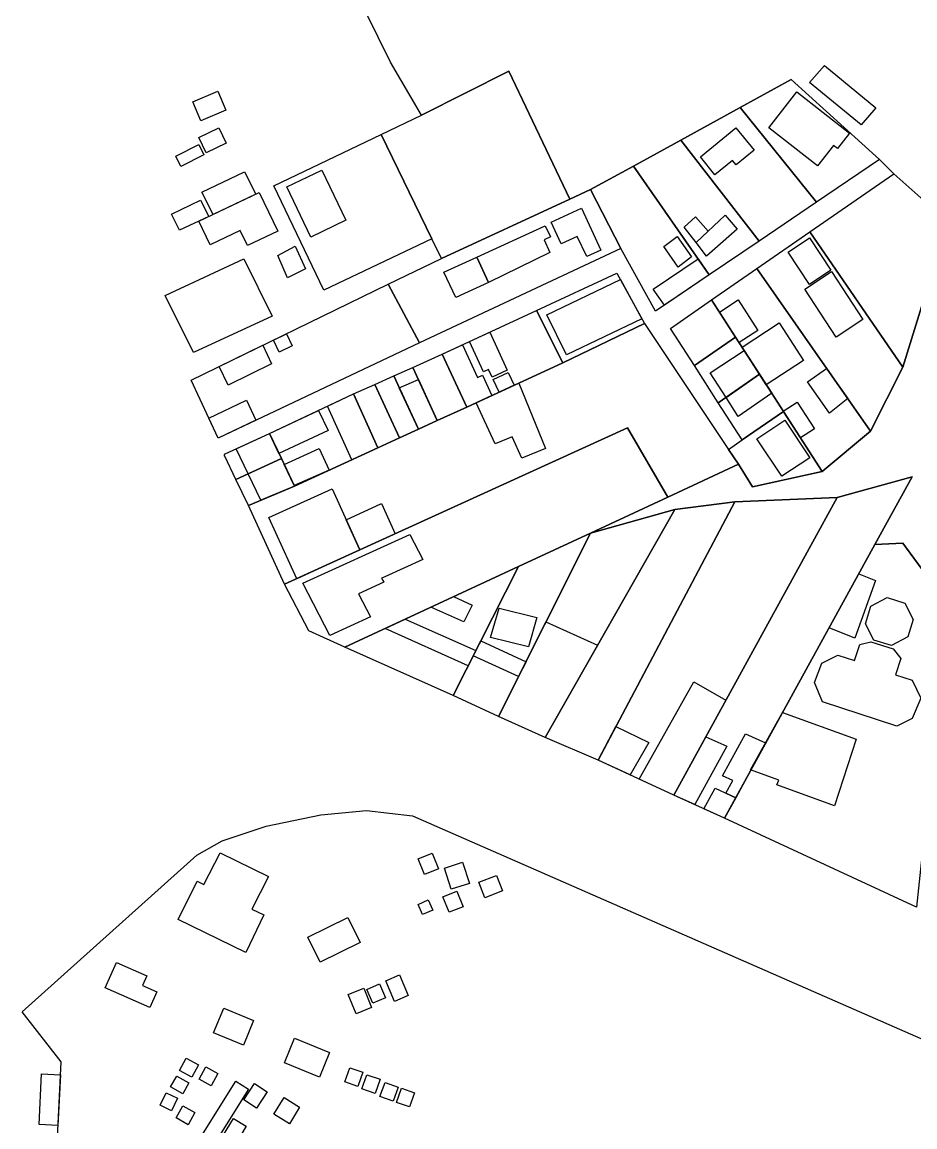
# Model space of a CAD drawing. Header units: millimetres. Extents: x 72 to 2826, y -203 to 794.
# Drawn here: x 1396.5 to 1556.9, y 320.3 to 518.8 of the extents above; entities that cross this region are included whole.
import ezdxf

# ---------------------------------------------------------------- set-up
doc = ezdxf.new("R2010")
doc.units = ezdxf.units.MM
doc.layers.add('Traza Urbana', color=7, linetype='Continuous')

msp = doc.modelspace()

# ---------------------------------------------------------------- linework, layer by layer
at = {"layer": 'Traza Urbana'}
for p, q in [((1450.2, 376.41), (1458.36, 377.16)), ((1458.36, 377.16), (1466.65, 376.2)), ((1440.37, 374.38), (1450.2, 376.41)), ((1466.65, 376.2), (1594.81, 320.06)), ((1432.44, 371.75), (1440.37, 374.38)), ((1427.88, 369.16), (1432.44, 371.75)), ((1396.49, 340.98), (1427.88, 369.16)), ((1403.51, 332.04), (1396.49, 340.98)), ((1402.71, 315.99), (1403.51, 332.04))]:
    msp.add_line(p, q, dxfattribs=at)
msp.add_lwpolyline([(1563.01, 413.93), (1554.74, 425.22), (1549.74, 424.97), (1556.43, 437.15), (1542.94, 433.41), (1524.59, 432.65), (1513.82, 431.27), (1498.64, 427.03), (1512.56, 433.5), (1525.25, 439.41), (1527.76, 435.36), (1540.28, 438.08), (1548.96, 445.36), (1554.76, 456.83), (1562.87, 482.96), (1553.14, 491.58), (1553.14, 491.58), (1550.59, 494.15), (1534.72, 508.5), (1525.51, 503.46), (1514.86, 497.63), (1506.35, 492.97), (1498.63, 488.75), (1494.92, 487), (1483.95, 510.03), (1468.24, 502.1), (1462.72, 511.63), (1458.29, 520.6)], dxfattribs=at)
for points in [[(1547.28, 500.4), (1538.02, 508), (1540.66, 511.01), (1549.94, 503.4)], [(1494.92, 487), (1471.86, 476.36), (1470.13, 479.91), (1461.01, 498.66), (1468.24, 502.1), (1483.95, 510.03)], [(1525.51, 503.46), (1534.72, 508.5), (1550.59, 494.15), (1539.28, 486.49)], [(1427.17, 504.53), (1431.69, 506.42), (1433.12, 503.01), (1428.6, 501.11)], [(1543.01, 496.13), (1542.3, 496.68), (1539.45, 493.01), (1530.67, 499.85), (1535.69, 506.28), (1545.17, 498.9)], [(1514.86, 497.63), (1525.51, 503.46), (1539.28, 486.49), (1528.93, 479.49)], [(1428.25, 498.12), (1431.87, 499.84), (1433.17, 497.08), (1429.56, 495.37)], [(1470.13, 479.91), (1450.73, 470.65), (1441.72, 489.44), (1461.01, 498.66)], [(1518.38, 494.6), (1524.76, 499.82), (1528.02, 495.84), (1524.81, 493.21), (1524.18, 493.98), (1521, 491.38)], [(1424.1, 494.72), (1428.25, 496.81), (1429.17, 494.98), (1425.02, 492.89)], [(1506.35, 492.97), (1514.86, 497.63), (1528.93, 479.49), (1519.99, 473.42)], [(1498.63, 488.75), (1506.35, 492.97), (1519.99, 473.42), (1510.31, 466.87), (1504.1, 478.18)], [(1438.51, 487.92), (1430.83, 484.29), (1428.78, 488.3), (1436.47, 491.93)], [(1448.38, 480.2), (1444.05, 489.21), (1450.36, 492.25), (1454.7, 483.24)], [(1554.76, 456.83), (1538.07, 481.16), (1553.14, 491.58), (1553.14, 491.58), (1562.87, 482.96)], [(1504.1, 478.18), (1467.88, 461.22), (1462.27, 471.73), (1471.86, 476.36), (1494.92, 487), (1498.63, 488.75)], [(1424.8, 481.44), (1423.32, 484.33), (1428.57, 486.81), (1430.04, 483.92)], [(1428.25, 483.07), (1439.1, 488.2), (1442.43, 481.24), (1437.01, 478.67), (1435.71, 481.38), (1430.29, 478.81)], [(1491.55, 482.88), (1497, 485.38), (1500.49, 477.85), (1497.95, 476.69), (1496.26, 480.31), (1493.36, 478.97)], [(1517.53, 483.83), (1519.76, 481.24), (1517.65, 479.23), (1515.46, 481.97)], [(1517.65, 479.23), (1522.86, 484.14), (1524.98, 481.6), (1519.51, 476.76)], [(1480.33, 472.05), (1478.23, 476.59), (1490.5, 482.22), (1491.43, 480.22), (1490.29, 479.7), (1491.34, 477.43)], [(1528.51, 474.56), (1538.07, 481.16), (1554.76, 456.83), (1548.96, 445.36)], [(1442.44, 476.9), (1445.57, 478.6), (1447.4, 474.48), (1444.2, 472.91)], [(1511.79, 478.52), (1514.19, 480.32), (1516.76, 476.63), (1514.37, 474.82)], [(1537.99, 471.71), (1534.16, 477.51), (1538.01, 480.05), (1541.84, 474.25)], [(1474.41, 469.34), (1472.31, 473.89), (1478.23, 476.59), (1480.33, 472.05)], [(1422.22, 469.69), (1436.35, 476.3), (1441.44, 465.98), (1427.27, 459.46)], [(1511.91, 467.96), (1509.91, 470.83), (1517.99, 476.29), (1519.99, 473.42)], [(1548.96, 445.36), (1540.28, 438.08), (1533.32, 448.87), (1529.01, 455.55), (1524.71, 462.23), (1520.4, 468.92), (1528.51, 474.56)], [(1508.34, 464.66), (1493.64, 457.63), (1488.96, 467.03), (1503.39, 473.7)], [(1494.33, 459.06), (1490.77, 466.23), (1504.01, 472.57), (1507.86, 465.54)], [(1542.76, 462.24), (1537.14, 470.86), (1541.96, 474.01), (1547.59, 465.38)], [(1426.85, 454.48), (1462.27, 471.73), (1467.88, 461.22), (1431.74, 444.07)], [(1512.99, 463.79), (1520.4, 468.92), (1524.71, 462.23), (1517.31, 457.12)], [(1512.99, 463.79), (1520.4, 468.92), (1524.71, 462.23), (1517.31, 457.12)], [(1521.82, 466.72), (1525.18, 468.92), (1528.69, 463.44), (1525.34, 461.25)], [(1493.64, 457.63), (1476.39, 449.65), (1471.98, 459.18), (1488.96, 467.03)], [(1523.45, 442.04), (1525.25, 439.41), (1512.56, 433.5), (1505.26, 445.94), (1443.67, 417.83), (1437.15, 432), (1445.46, 435.47), (1460.45, 442.36), (1464.32, 444.11), (1467.71, 445.67), (1471.1, 447.23), (1476.39, 449.65), (1493.64, 457.63), (1508.34, 464.66)], [(1525.88, 460.41), (1532.57, 464.79), (1536.89, 458.05), (1530.22, 453.68)], [(1442.71, 459.53), (1441.67, 461.7), (1444.02, 462.84), (1445.05, 460.67)], [(1480.52, 463.13), (1483.66, 456.32), (1480.94, 455.06), (1480.31, 456.42), (1479.4, 456), (1476.89, 461.45)], [(1431.93, 456.96), (1439.75, 460.77), (1441.33, 457.43), (1433.51, 453.62)], [(1471.98, 459.18), (1475.62, 460.86), (1478.34, 454.96), (1479.25, 455.38), (1480.93, 451.75), (1476.39, 449.65)], [(1524.71, 462.23), (1529.01, 455.55), (1521.61, 450.43), (1517.31, 457.12)], [(1466.71, 456.77), (1471.98, 459.18), (1476.39, 449.65), (1471.1, 447.23)], [(1471.98, 459.18), (1476.39, 449.65), (1471.1, 447.23), (1466.71, 456.77)], [(1523, 451.4), (1520.16, 455.83), (1526.24, 459.85), (1529.01, 455.55)], [(1523, 451.4), (1529.01, 455.55), (1526.24, 459.85), (1531.2, 452.15), (1525.2, 447.97)], [(1471.1, 447.23), (1467.71, 445.67), (1463.28, 455.3), (1466.71, 456.77)], [(1537.63, 454.21), (1541.07, 456.62), (1544.87, 451.2), (1541.57, 448.58)], [(1467.71, 445.67), (1464.32, 444.11), (1459.89, 453.74), (1463.28, 455.3)], [(1464.32, 444.11), (1459.89, 453.74), (1463.28, 455.3), (1467.71, 445.67)], [(1467.71, 445.67), (1464.28, 453.12), (1467.71, 454.59), (1471.1, 447.23)], [(1484.92, 453.6), (1482.2, 452.34), (1481.15, 454.61), (1483.87, 455.86)], [(1525.92, 443.75), (1521.61, 450.43), (1529.01, 455.55), (1533.32, 448.87)], [(1460.45, 442.36), (1456.06, 452.02), (1459.89, 453.74), (1464.32, 444.11)], [(1459.89, 453.74), (1464.32, 444.11), (1460.45, 442.36), (1456.06, 452.02)], [(1478.12, 450.45), (1485.76, 453.98), (1490.57, 442.22), (1486.27, 440.5), (1484.55, 444.34), (1481.51, 443.08)], [(1430.04, 447.69), (1436.82, 450.91), (1438.52, 447.29), (1431.74, 444.07)], [(1445.46, 435.47), (1443.09, 440.43), (1440.94, 444.94), (1456.06, 452.02), (1460.45, 442.36)], [(1455.72, 440.19), (1451.35, 449.81), (1456.06, 452.02), (1460.45, 442.36)], [(1442.66, 441.33), (1440.94, 444.94), (1449.77, 449.07), (1451.49, 445.46)], [(1523.45, 442.04), (1525.92, 443.75), (1533.32, 448.87), (1540.28, 438.08), (1527.76, 435.36), (1525.25, 439.41)], [(1533.27, 448.94), (1535.79, 450.57), (1538.88, 445.78), (1536.36, 444.15)], [(1533.05, 437.22), (1528.54, 443.95), (1533.54, 447.3), (1538.05, 440.57)], [(1432.93, 440.83), (1432.92, 440.83), (1432.91, 440.84), (1432.91, 440.85), (1432.9, 440.86), (1432.9, 440.87), (1432.89, 440.87), (1432.89, 440.88), (1432.88, 440.89), (1432.88, 440.9), (1432.87, 440.91), (1432.87, 440.92), (1432.87, 440.93), (1432.86, 440.94), (1432.86, 440.95), (1432.86, 440.96), (1432.86, 440.97), (1432.86, 440.98), (1432.85, 440.99), (1432.85, 441), (1432.85, 441.01), (1432.85, 441.02), (1432.85, 441.03), (1432.85, 441.04), (1432.85, 441.05), (1432.86, 441.06), (1432.86, 441.07), (1432.86, 441.08), (1432.86, 441.09), (1432.86, 441.1), (1432.87, 441.11), (1432.87, 441.12), (1432.87, 441.13), (1432.88, 441.14), (1432.88, 441.15), (1432.89, 441.16), (1432.89, 441.16), (1432.9, 441.17), (1432.9, 441.18), (1432.91, 441.19), (1432.92, 441.2), (1432.92, 441.21), (1432.93, 441.21), (1432.94, 441.22), (1432.94, 441.23), (1432.95, 441.24), (1432.96, 441.24), (1432.97, 441.25), (1432.97, 441.25), (1440.94, 444.94), (1443.09, 440.43), (1434.92, 436.65)], [(1434.95, 442.17), (1440.94, 444.94), (1443.09, 440.43), (1437.1, 437.66)], [(1443.67, 417.83), (1505.26, 445.94), (1512.56, 433.5), (1498.64, 427.03), (1485.72, 421.04), (1454.52, 406.55), (1448, 409.49)], [(1445.4, 435.55), (1443.61, 439.34), (1449.88, 442.23), (1451.65, 438.32)], [(1445.46, 435.47), (1437.15, 432), (1434.92, 436.65), (1443.09, 440.43)], [(1437.1, 437.65), (1443.09, 440.43), (1445.46, 435.47), (1439.37, 432.93)], [(1513.62, 379.92), (1542.94, 433.41), (1556.43, 437.15), (1549.74, 424.97), (1522.73, 375.8)], [(1457.19, 424), (1445.84, 418.81), (1440.83, 429.8), (1452.19, 435)], [(1513.62, 379.92), (1500.03, 386.25), (1524.59, 432.65), (1542.94, 433.41)], [(1457.19, 424), (1454.73, 429.42), (1461.11, 432.31), (1463.56, 426.91)], [(1513.82, 431.27), (1490.47, 390.31), (1482.13, 394.08), (1498.64, 427.03)], [(1490.47, 390.31), (1513.82, 431.27), (1524.59, 432.65), (1500.03, 386.25)], [(1451.81, 408.64), (1446.95, 418.01), (1466.18, 426.79), (1468.51, 422.3), (1461.65, 419.16), (1461.11, 418.92), (1461.48, 418.21), (1456.93, 416.13), (1459.09, 411.96)], [(1482.13, 394.08), (1473.96, 397.85), (1485.72, 421.04), (1498.64, 427.03)], [(1563.01, 413.93), (1562.95, 413.38), (1561.76, 402.26), (1561.76, 402.24), (1560.51, 390.61), (1559.25, 378.78), (1558.07, 367.8), (1557.22, 359.84), (1522.73, 375.8), (1549.74, 424.97), (1554.74, 425.22)], [(1454.52, 406.55), (1485.72, 421.04), (1473.96, 397.85)], [(1541.5, 409.97), (1546.84, 419.68), (1549.83, 418.52), (1546.16, 408.15)], [(1475.87, 411.05), (1469.93, 413.71), (1474.01, 415.6), (1477.4, 414.09)], [(1551.94, 415.44), (1555.1, 414.46), (1556.65, 411.52), (1555.67, 408.36), (1552.74, 406.81), (1549.57, 407.79), (1548.03, 410.72), (1549.01, 413.89)], [(1487.47, 406.58), (1480.66, 408.27), (1482.23, 413.56), (1489.02, 411.86)], [(1461.72, 409.89), (1465.31, 411.56), (1478.04, 405.9), (1476.67, 403.2)], [(1482.13, 394.08), (1490.63, 411.05), (1499.9, 406.86), (1490.47, 390.31)], [(1477.58, 404.98), (1478.93, 407.66), (1487.06, 403.92), (1485.71, 401.23)], [(1547.04, 407.03), (1549.03, 407.48), (1553.04, 406.23), (1554.38, 404.49), (1553.42, 401.57), (1556.42, 400.6), (1558.03, 397.34), (1556.44, 393.73), (1553.69, 392.33), (1540.31, 396.71), (1538.87, 400.16), (1540.23, 403.65), (1543.08, 405.09), (1546.09, 404.11)], [(1522.98, 396.98), (1513.62, 379.92), (1507.38, 382.82), (1517.19, 400.32)], [(1532.14, 381.82), (1532.46, 382.66), (1527.38, 384.48), (1533.16, 394.79), (1546.36, 390), (1542.5, 378.02)], [(1500.03, 386.25), (1503.21, 392.27), (1509.1, 389.41), (1505.77, 383.58)], [(1517.36, 378.23), (1513.62, 379.92), (1519.39, 390.44), (1523.13, 388.75)], [(1522.93, 380.3), (1524.19, 382.58), (1522.36, 383.41), (1526.5, 390.94), (1530.09, 389.32), (1524.76, 379.48)], [(1519, 377.49), (1521.02, 381.17), (1524.76, 379.48), (1522.73, 375.8)], [(1427.93, 364.49), (1429.18, 363.88), (1432.06, 369.56), (1440.77, 365.33), (1437.8, 359.48), (1439.96, 358.43), (1436.68, 351.68), (1424.57, 357.57)], [(1468.81, 365.7), (1467.68, 368.48), (1470.18, 369.49), (1471.31, 366.71)], [(1473.62, 363.03), (1472.39, 366.84), (1475.64, 367.88), (1476.87, 364.07)], [(1479.65, 361.5), (1478.57, 364.3), (1481.76, 365.53), (1482.83, 362.73)], [(1473.25, 358.89), (1472.12, 361.66), (1474.62, 362.68), (1475.75, 359.9)], [(1468.46, 358.47), (1467.64, 360.29), (1469.47, 361.12), (1470.29, 359.29)], [(1447.84, 354.41), (1455.01, 357.96), (1457.23, 353.48), (1450.06, 349.93)], [(1418.92, 347.5), (1418.15, 345.75), (1420.72, 344.62), (1419.47, 341.77), (1411.42, 345.3), (1413.43, 349.9)], [(1463.41, 342.89), (1461.83, 346.56), (1464.31, 347.63), (1465.89, 343.96)], [(1459.52, 342.55), (1458.45, 345.04), (1460.75, 346.03), (1461.82, 343.54)], [(1456.52, 340.67), (1455.12, 344.1), (1457.89, 345.24), (1459.3, 341.81)], [(1430.91, 337.24), (1432.74, 341.67), (1438.1, 339.45), (1436.28, 335.03)], [(1443.65, 331.82), (1445.47, 336.28), (1451.76, 333.72), (1449.94, 329.26)], [(1424.79, 330.48), (1425.99, 332.67), (1428.18, 331.46), (1426.97, 329.27)], [(1400.01, 329.84), (1403.39, 329.67), (1402.93, 320.61), (1399.55, 320.78)], [(1428.29, 328.93), (1429.5, 331.12), (1431.69, 329.91), (1430.48, 327.72)], [(1454.47, 328.41), (1455.36, 330.97), (1457.72, 330.14), (1456.83, 327.58)], [(1457.56, 327.15), (1458.46, 329.71), (1460.82, 328.88), (1459.92, 326.33)], [(1426.47, 328.24), (1425.36, 326.28), (1423.19, 327.52), (1424.3, 329.47)], [(1428.78, 318.8), (1434.91, 328.53), (1437.19, 327.09), (1431.06, 317.36)], [(1438.6, 323.69), (1436.33, 325.17), (1438.23, 328.11), (1440.51, 326.64)], [(1460.81, 325.77), (1461.71, 328.32), (1464.07, 327.5), (1463.17, 324.94)], [(1423.32, 323.24), (1421.3, 324.23), (1422.39, 326.47), (1424.41, 325.49)], [(1444.53, 320.91), (1441.72, 322.64), (1443.56, 325.62), (1446.37, 323.9)], [(1463.76, 324.73), (1464.65, 327.29), (1467.01, 326.46), (1466.12, 323.91)], [(1424.16, 321.94), (1425.36, 324.13), (1427.55, 322.92), (1426.35, 320.73)], [(1433.68, 315.34), (1431.36, 316.74), (1434.47, 321.87), (1436.79, 320.47)]]:
    msp.add_lwpolyline(points, close=True, dxfattribs=at)

doc.saveas('drawing.dxf')
